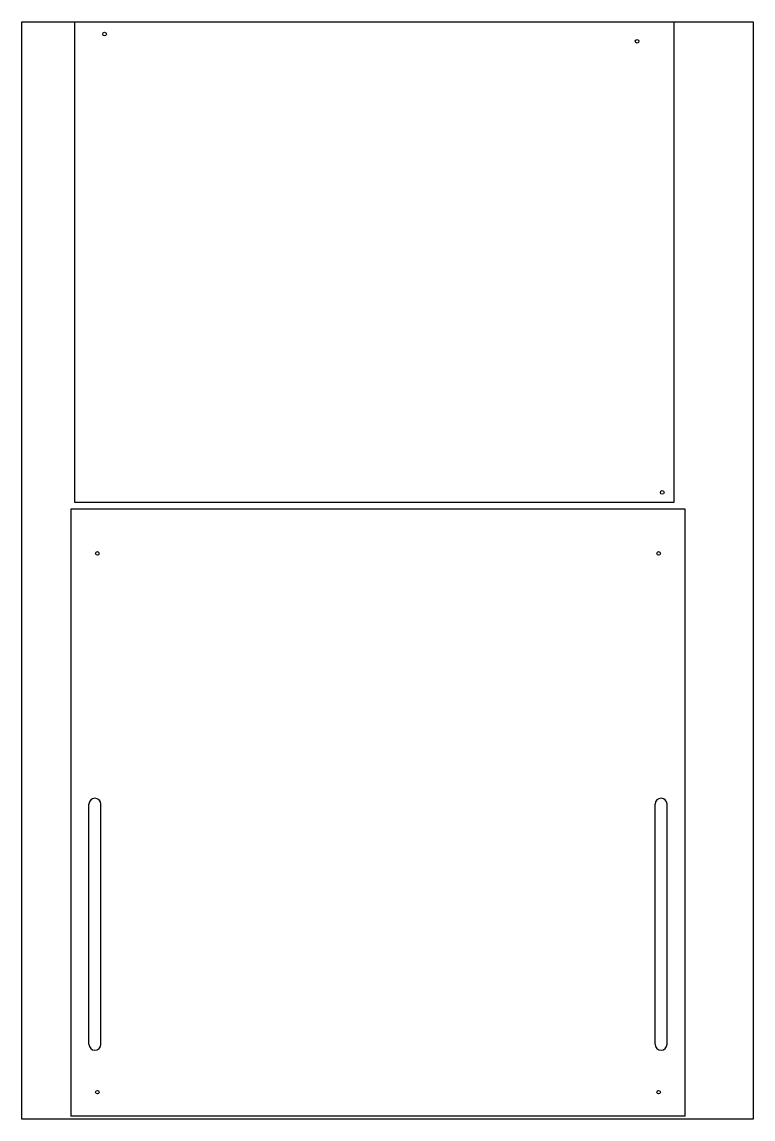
# Model space of a CAD drawing. Header units: inches. Extents: x -597 to 12, y -587 to 327.
import ezdxf

# ---------------------------------------------------------------- set-up
doc = ezdxf.new("R2010")
doc.units = ezdxf.units.IN
doc.header["$MEASUREMENT"] = 0

msp = doc.modelspace()

# ---------------------------------------------------------------- linework, layer by layer
at = {"color": 7, "linetype": 'Continuous', "lineweight": 25}
for p, q in [((-553.59, 326.89), (-553.59, -73.11)), ((-53.59, 326.89), (-553.59, 326.89)), ((-53.59, -73.11), (-53.59, 326.89)), ((-553.59, -73.11), (-53.59, -73.11)), ((-556.6, -78.94), (-556.6, -584.94)), ((-44.6, -78.94), (-556.6, -78.94)), ((-44.6, -584.94), (-44.6, -78.94)), ((-541.6, -524.94), (-541.6, -324.94)), ((-531.6, -524.94), (-531.6, -324.94)), ((-69.6, -524.94), (-69.6, -324.94)), ((-59.6, -524.94), (-59.6, -324.94)), ((-44.6, -584.94), (-556.6, -584.94))]:
    msp.add_line(p, q, dxfattribs=at)
msp.add_lwpolyline([(-597.48, -587.36), (-597.48, 327.04), (12.12, 327.04), (12.12, -587.36)], close=True)
for centre, radius in [((-528.59, 316.89), 1.52), ((-84.59, 310.89), 1.5), ((-63.59, -65.11), 1.5), ((-534.6, -115.94), 1.5), ((-66.6, -115.94), 1.5), ((-534.6, -564.94), 1.5), ((-66.6, -564.94), 1.52)]:
    msp.add_circle(centre, radius, dxfattribs=at)
for centre, start, end in [((-536.6, -324.94), 0, 180), ((-64.6, -324.94), 0, 180), ((-536.6, -524.94), 180, 0), ((-64.6, -524.94), 180, 0)]:
    msp.add_arc(centre, 5, start, end, dxfattribs=at)

doc.saveas('drawing.dxf')
